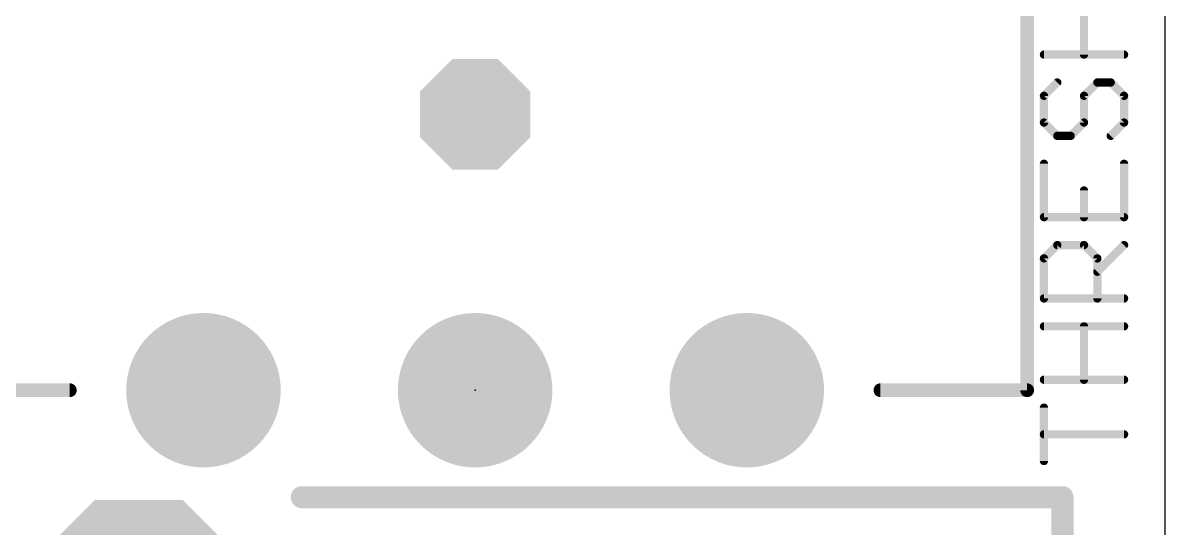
# Model space of a CAD drawing. Extents: x -2.2 to 51.7, y -0.4 to 51.
# Drawn here: x 39.02 to 49.53, y 37.15 to 41.8 of the extents above; entities that cross this region are included whole.
import ezdxf

# ---------------------------------------------------------------- set-up
doc = ezdxf.new("R2010")
doc.units = 0
for name, color, linetype in [('17', 94, 'CONTINUOUS'), ('18', 94, 'CONTINUOUS'), ('20', 178, 'CONTINUOUS'), ('21', 250, 'CONTINUOUS'), ('23', 178, 'CONTINUOUS'), ('51', 250, 'CONTINUOUS')]:
    doc.layers.add(name, color=color, linetype=linetype)

# ---------------------------------------------------------------- blocks, each defined once
blk = doc.blocks.new('OCTAGONP')
at = {"const_width": 0.5}
blk.add_lwpolyline([(-0.25, -0.1036), (-0.25, 0.1036), (-0.1036, 0.25), (0.1036, 0.25), (0.25, 0.1036), (0.25, -0.1036), (0.1036, -0.25), (-0.1036, -0.25), (-0.25, -0.1036), (-0.25, 0.1036)], dxfattribs=at)
blk = doc.blocks.new('ROUNDP')
at = {"const_width": 0.5}
blk.add_lwpolyline([(0, -0.25, 1), (0, 0.25, 1), (0, -0.25)], format="xyb", dxfattribs=at)
blk = doc.blocks.new('OCTAGONV')
at = {"const_width": 0.5}
blk.add_lwpolyline([(-0.25, -0.1036), (-0.25, 0.1036), (-0.1036, 0.25), (0.1036, 0.25), (0.25, 0.1036), (0.25, -0.1036), (0.1036, -0.25), (-0.1036, -0.25), (-0.25, -0.1036), (-0.25, 0.1036)], dxfattribs=at)

msp = doc.modelspace()

# ---------------------------------------------------------------- linework, layer by layer
at = {"layer": '20'}
msp.add_line((49.53, 34.29), (49.53, 50.4825), dxfattribs=at)
at = {"layer": '21'}
for points, const_width in [([(48.26, 38.4175), (48.26, 43.4975)], 0.127), ([(48.7833, 41.5077), (48.7833, 41.9992)], 0.0762), ([(49.1519, 41.5077), (48.4147, 41.5077)], 0.0762), ([(48.5375, 41.2507), (48.4147, 41.1279)], 0.0762), ([(48.7833, 41.1279), (48.9062, 41.2507)], 0.0762), ([(48.9062, 41.2507), (49.029, 41.2507)], 0.0762), ([(49.029, 41.2507), (49.1519, 41.1279)], 0.0762), ([(48.4147, 41.1279), (48.4147, 40.8821)], 0.0762), ([(48.7833, 40.8821), (48.7833, 41.1279)], 0.0762), ([(49.1519, 41.1279), (49.1519, 40.8821)], 0.0762), ([(48.4147, 40.8821), (48.5375, 40.7593)], 0.0762), ([(48.6604, 40.7593), (48.7833, 40.8821)], 0.0762), ([(49.1519, 40.8821), (49.029, 40.7593)], 0.0762), ([(48.5375, 40.7593), (48.6604, 40.7593)], 0.0762), ([(48.4147, 40.5023), (48.4147, 40.0108)], 0.0762), ([(49.1519, 40.0108), (49.1519, 40.5023)], 0.0762), ([(48.7833, 40.0108), (48.7833, 40.2566)], 0.0762), ([(48.4147, 40.0108), (49.1519, 40.0108)], 0.0762), ([(48.4147, 39.631), (48.5375, 39.7539)], 0.0762), ([(48.5375, 39.7539), (48.7833, 39.7539)], 0.0762), ([(48.7833, 39.7539), (48.9062, 39.631)], 0.0762), ([(48.9062, 39.5082), (49.1519, 39.7539)], 0.0762), ([(48.4147, 39.2624), (48.4147, 39.631)], 0.0762), ([(48.9062, 39.631), (48.9062, 39.2624)], 0.0762), ([(49.1519, 39.2624), (48.4147, 39.2624)], 0.0762), ([(48.4147, 39.0055), (49.1519, 39.0055)], 0.0762), ([(48.7833, 38.514), (48.7833, 39.0055)], 0.0762), ([(38.1, 38.4175), (39.45, 38.4175)], 0.127), ([(46.91, 38.4175), (48.26, 38.4175)], 0.127), ([(49.1519, 38.514), (48.4147, 38.514)], 0.0762), ([(48.4147, 37.7656), (48.4147, 38.2571)], 0.0762), ([(49.1519, 38.0113), (48.4147, 38.0113)], 0.0762), ([(48.585, 37.4325), (41.585, 37.4325)], 0.2032), ([(48.585, 25.4325), (48.585, 37.4325)], 0.2032)]:
    msp.add_lwpolyline(points, dxfattribs=dict(at, const_width=const_width))
for points, const_width in [([(48.4147, 41.5267, 1), (48.4147, 41.4886)], 0.0381), ([(48.7642, 41.5077, 1), (48.8023, 41.5077)], 0.0381), ([(49.1519, 41.4886, 1), (49.1519, 41.5267)], 0.0381), ([(48.551, 41.2373, 1), (48.5241, 41.2642)], 0.0381), ([(48.9062, 41.2698, 1), (48.9062, 41.2317)], 0.0381), ([(48.9196, 41.2373, 1), (48.8927, 41.2642)], 0.0381), ([(49.0425, 41.2642, 1), (49.0156, 41.2373)], 0.0381), ([(49.029, 41.2317, 1), (49.029, 41.2698)], 0.0381), ([(48.4337, 41.1279, 1), (48.3956, 41.1279)], 0.0381), ([(48.4012, 41.1413, 1), (48.4281, 41.1144)], 0.0381), ([(48.8023, 41.1279, 1), (48.7642, 41.1279)], 0.0381), ([(48.7698, 41.1413, 1), (48.7968, 41.1144)], 0.0381), ([(49.171, 41.1279, 1), (49.1329, 41.1279)], 0.0381), ([(49.1384, 41.1144, 1), (49.1654, 41.1413)], 0.0381), ([(48.4281, 40.8956, 1), (48.4012, 40.8687)], 0.0381), ([(48.3956, 40.8821, 1), (48.4337, 40.8821)], 0.0381), ([(48.7642, 40.8821, 1), (48.8023, 40.8821)], 0.0381), ([(48.7968, 40.8687, 1), (48.7698, 40.8956)], 0.0381), ([(49.1329, 40.8821, 1), (49.171, 40.8821)], 0.0381), ([(49.1654, 40.8687, 1), (49.1384, 40.8956)], 0.0381), ([(48.5375, 40.7783, 1), (48.5375, 40.7402)], 0.0381), ([(48.5241, 40.7458, 1), (48.551, 40.7727)], 0.0381), ([(48.6469, 40.7727, 1), (48.6739, 40.7458)], 0.0381), ([(48.6604, 40.7402, 1), (48.6604, 40.7783)], 0.0381), ([(49.0156, 40.7727, 1), (49.0425, 40.7458)], 0.0381), ([(48.4337, 40.5023, 1), (48.3956, 40.5023)], 0.0381), ([(49.171, 40.5023, 1), (49.1329, 40.5023)], 0.0381), ([(48.8023, 40.2566, 1), (48.7642, 40.2566)], 0.0381), ([(48.4147, 40.0299, 1), (48.4147, 39.9918)], 0.0381), ([(48.3956, 40.0108, 1), (48.4337, 40.0108)], 0.0381), ([(48.7642, 40.0108, 1), (48.8023, 40.0108)], 0.0381), ([(49.1329, 40.0108, 1), (49.171, 40.0108)], 0.0381), ([(49.1519, 39.9918, 1), (49.1519, 40.0299)], 0.0381), ([(48.5375, 39.773, 1), (48.5375, 39.7349)], 0.0381), ([(48.551, 39.7404, 1), (48.5241, 39.7674)], 0.0381), ([(48.7968, 39.7674, 1), (48.7698, 39.7404)], 0.0381), ([(48.7833, 39.7349, 1), (48.7833, 39.773)], 0.0381), ([(49.1654, 39.7404, 1), (49.1384, 39.7674)], 0.0381), ([(48.4337, 39.631, 1), (48.3956, 39.631)], 0.0381), ([(48.4012, 39.6445, 1), (48.4281, 39.6176)], 0.0381), ([(48.9252, 39.631, 1), (48.8871, 39.631)], 0.0381), ([(48.8927, 39.6176, 1), (48.9196, 39.6445)], 0.0381), ([(48.8927, 39.5216, 1), (48.9196, 39.4947)], 0.0381), ([(48.4147, 39.2815, 1), (48.4147, 39.2434)], 0.0381), ([(48.3956, 39.2624, 1), (48.4337, 39.2624)], 0.0381), ([(48.8871, 39.2624, 1), (48.9252, 39.2624)], 0.0381), ([(49.1519, 39.2434, 1), (49.1519, 39.2815)], 0.0381), ([(48.4147, 39.0246, 1), (48.4147, 38.9865)], 0.0381), ([(48.8023, 39.0055, 1), (48.7642, 39.0055)], 0.0381), ([(49.1519, 38.9865, 1), (49.1519, 39.0246)], 0.0381), ([(39.45, 38.3858, 1), (39.45, 38.4493)], 0.0635), ([(46.91, 38.4493, 1), (46.91, 38.3858)], 0.0635), ([(48.26, 38.3858, 1), (48.26, 38.4493)], 0.0635), ([(48.4147, 38.5331, 1), (48.4147, 38.495)], 0.0381), ([(48.7642, 38.514, 1), (48.8023, 38.514)], 0.0381), ([(49.1519, 38.495, 1), (49.1519, 38.5331)], 0.0381), ([(48.2283, 38.4175, 1), (48.2918, 38.4175)], 0.0635), ([(48.4337, 38.2571, 1), (48.3956, 38.2571)], 0.0381), ([(48.4147, 38.0304, 1), (48.4147, 37.9923)], 0.0381), ([(49.1519, 37.9923, 1), (49.1519, 38.0304)], 0.0381), ([(48.3956, 37.7656, 1), (48.4337, 37.7656)], 0.0381), ([(41.585, 37.4833, 1), (41.585, 37.3817)], 0.1016), ([(48.6358, 37.4325, 1), (48.5342, 37.4325)], 0.1016), ([(48.585, 37.3817, 1), (48.585, 37.4833)], 0.1016)]:
    msp.add_lwpolyline(points, format="xyb", dxfattribs=dict(at, const_width=const_width))
at = {"layer": '23'}
msp.add_point((43.18, 38.4175), dxfattribs=at)
at = {"layer": '51', "const_width": 0.2032}
msp.add_lwpolyline([(48.585, 35.9325), (48.585, 37.4325)], dxfattribs=at)
at = {"layer": '51', "const_width": 0.1016}
msp.add_lwpolyline([(48.6358, 37.4325, 1), (48.5342, 37.4325)], format="xyb", dxfattribs=at)

# ---------------------------------------------------------------- block references
at = {"layer": '17', "rotation": 180}
for name, p, xscale, yscale in [('ROUNDP', (40.68, 38.4175), 1.4224, 1.4224), ('ROUNDP', (40.68, 38.4175), 1.4224, 1.4224), ('ROUNDP', (43.18, 38.4175), 1.4224, 1.4224), ('ROUNDP', (43.18, 38.4175), 1.4224, 1.4224), ('ROUNDP', (45.68, 38.4175), 1.4224, 1.4224), ('ROUNDP', (45.68, 38.4175), 1.4224, 1.4224), ('OCTAGONP', (40.085, 36.4325), 1.95, 1.95), ('OCTAGONP', (40.085, 36.4325), 1.95, 1.95)]:
    msp.add_blockref(name, p, dxfattribs=dict(at, xscale=xscale, yscale=yscale))
at = {"layer": '18', "xscale": 1.016, "yscale": 1.016}
msp.add_blockref('OCTAGONV', (43.18, 40.9575), dxfattribs=at)

doc.saveas('drawing.dxf')
